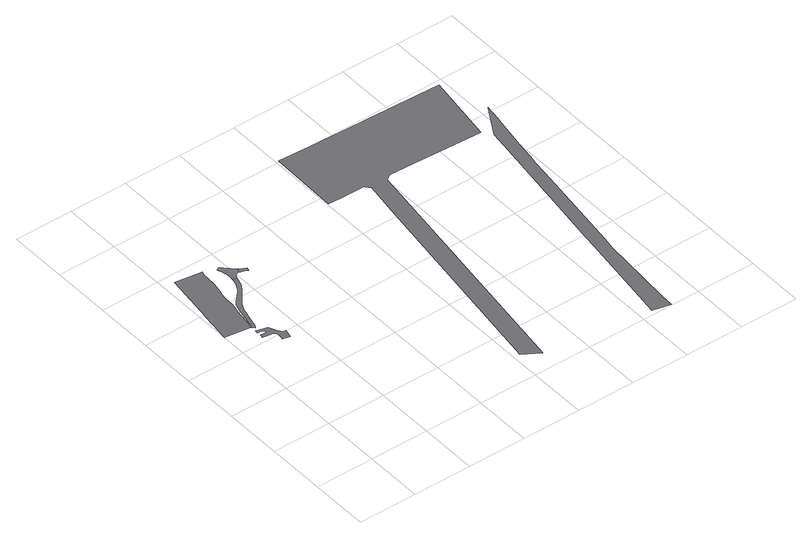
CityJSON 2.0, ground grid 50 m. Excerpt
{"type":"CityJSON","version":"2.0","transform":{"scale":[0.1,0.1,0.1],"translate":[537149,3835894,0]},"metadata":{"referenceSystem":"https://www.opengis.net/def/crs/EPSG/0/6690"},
"CityObjects":{
"road1":{"type":"Road","geometry":[{"type":"MultiSurface","lod":"1","boundaries":[[[0,1,2,3,4,5,6,7,8,9,10,11,12,13,14,15,16,17,18,19,20,21,22,23,24,25,26,27,28]]]}]},
"road2":{"type":"Road","attributes":{"RoadStructureAttribute.sectionType":"1"},"geometry":[{"type":"MultiSurface","lod":"1","boundaries":[[[29,30,31,32,33,34,35,36,37,38,39,40,41,42,43,44,45,46,47]]]}]},
"road3":{"type":"Road","attributes":{"RoadStructureAttribute.sectionType":"1"},"geometry":[{"type":"MultiSurface","lod":"1","boundaries":[[[48,49,50,51,52,53,54,55,56,57,58,59,60,61,62,63,64,65,66,67,68,69,70,71,72,73,74,75,76,77,78,79,80,81,82,83,84,33,85,86,87,88,89,90,91,92,93,94,95,96,97,98,99,100,101,102,103,104,105,106,107,108,109,110,111,112,113,114,115,116,117,118,119,120,121,122,123,124,125,126]]]}]},
"road4":{"type":"Road","geometry":[{"type":"MultiSurface","lod":"1","boundaries":[[[127,128,129,130,131,132,133,134,135,136,137,138,139,140,141,142,143,144,145,146,48,126,147,148,149,150,151,152,153,154,155,156,157,158,159]]]}]},
"road5":{"type":"Road","geometry":[{"type":"MultiSurface","lod":"1","boundaries":[[[160,161,162,163,164,165,166,167,168,169,170,171,159,158]]]}]},
"road6":{"type":"Road","attributes":{"RoadStructureAttribute.sectionType":"1"},"geometry":[{"type":"MultiSurface","lod":"1","boundaries":[[[172,173,174,175,176,177,178,179,180,181,182,183,184,185,186,187,188,189,190,191,192,193,194,195,196]]]}]},
"road7":{"type":"Road","attributes":{"RoadStructureAttribute.sectionType":"1"},"geometry":[{"type":"MultiSurface","lod":"1","boundaries":[[[197,198,199,200,201,202,203,204,205,206,207,208,209,210,211,212,213,214,215,216]]]}]}
},
"vertices":[
[243,1545,0],[308,1533,0],[319,1521,0],[324,1511,0],[326,1501,0],[326,1492,0],[325,1477,0],[320,1443,0],[384,1432,0],[399,1504,0],[377,1509,0],[347,1543,0],[316,1609,0],[275,1621,0],[235,1632,0],[222,1635,0],[221,1609,0],[234,1608,0],[262,1604,0],[272,1599,0],[276,1596,0],[277,1593,0],[277,1588,0],[275,1578,0],[274,1576,0],[269,1574,0],[262,1573,0],[223,1577,0],[218,1548,0],
[100,2421,0],[48,2049,0],[37,1968,0],[2,1718,0],[223,1687,0],[237,1766,0],[256,1887,0],[270,1932,0],[275,1971,0],[278,2054,0],[281,2081,0],[289,2122,0],[299,2158,0],[306,2201,0],[309,2229,0],[313,2311,0],[317,2346,0],[321,2368,0],[327,2385,0],
[448,2187,0],[446,2173,0],[442,2158,0],[441,2154,0],[440,2149,0],[438,2145,0],[436,2138,0],[432,2128,0],[423,2109,0],[416,2095,0],[409,2083,0],[398,2069,0],[395,2064,0],[392,2060,0],[390,2059,0],[383,2049,0],[366,2031,0],[355,2020,0],[343,2008,0],[329,1994,0],[315,1978,0],[311,1972,0],[307,1968,0],[302,1961,0],[297,1954,0],[290,1942,0],[285,1930,0],[280,1914,0],[275,1892,0],[256,1803,0],[240,1724,0],[236,1699,0],[235,1696,0],[233,1694,0],[231,1692,0],[229,1690,0],[225,1689,0],[244,1662,0],[247,1666,0],[251,1671,0],[254,1679,0],[257,1688,0],[260,1697,0],[266,1725,0],[269,1738,0],[270,1743,0],[272,1750,0],[282,1792,0],[288,1814,0],[293,1833,0],[293,1834,0],[294,1839,0],[296,1847,0],[300,1860,0],[309,1885,0],[315,1900,0],[324,1917,0],[334,1934,0],[346,1950,0],[359,1967,0],[370,1981,0],[377,1989,0],[380,1993,0],[397,2013,0],[411,2032,0],[422,2046,0],[433,2061,0],[443,2075,0],[453,2091,0],[456,2097,0],[461,2106,0],[465,2117,0],[468,2124,0],[471,2136,0],[474,2145,0],[475,2154,0],[477,2163,0],[480,2172,0],[482,2178,0],
[541,2263,0],[532,2271,0],[522,2279,0],[510,2289,0],[507,2292,0],[474,2327,0],[471,2330,0],[468,2333,0],[454,2351,0],[424,2339,0],[431,2322,0],[437,2307,0],[442,2290,0],[444,2281,0],[448,2265,0],[450,2249,0],[451,2235,0],[452,2228,0],[451,2215,0],[450,2201,0],[483,2182,0],[485,2186,0],[486,2189,0],[490,2197,0],[494,2204,0],[497,2210,0],[502,2214,0],[505,2217,0],[511,2219,0],[517,2220,0],[522,2220,0],[530,2220,0],[549,2256,0],
[538,2218,0],[548,2215,0],[572,2206,0],[603,2192,0],[608,2220,0],[596,2226,0],[588,2230,0],[582,2234,0],[575,2237,0],[569,2241,0],[563,2245,0],[556,2251,0],
[2307,2981,0],[2231,2983,0],[2193,2984,0],[2131,2986,0],[2091,2988,0],[1809,3000,0],[1522,3015,0],[1509,2413,0],[1625,2409,0],[1625,2412,0],[1832,2406,0],[1835,2402,0],[1833,2400,0],[1850,2379,0],[1853,2381,0],[1866,2362,0],[1814,2032,0],[1811,2033,0],[1559,250,0],[1697,157,0],[2009,2361,0],[2055,2396,0],[2271,2386,0],[2865,2358,0],[2953,2961,0],
[2764,125,0],[2800,605,0],[2813,756,0],[2830,875,0],[2946,1717,0],[2964,1849,0],[2976,1926,0],[2999,2080,0],[3005,2113,0],[3047,2348,0],[3056,2400,0],[3076,2542,0],[2924,2281,0],[2869,1897,0],[2837,1679,0],[2811,1487,0],[2737,974,0],[2722,862,0],[2604,41,0],[2756,6,0]
]}
